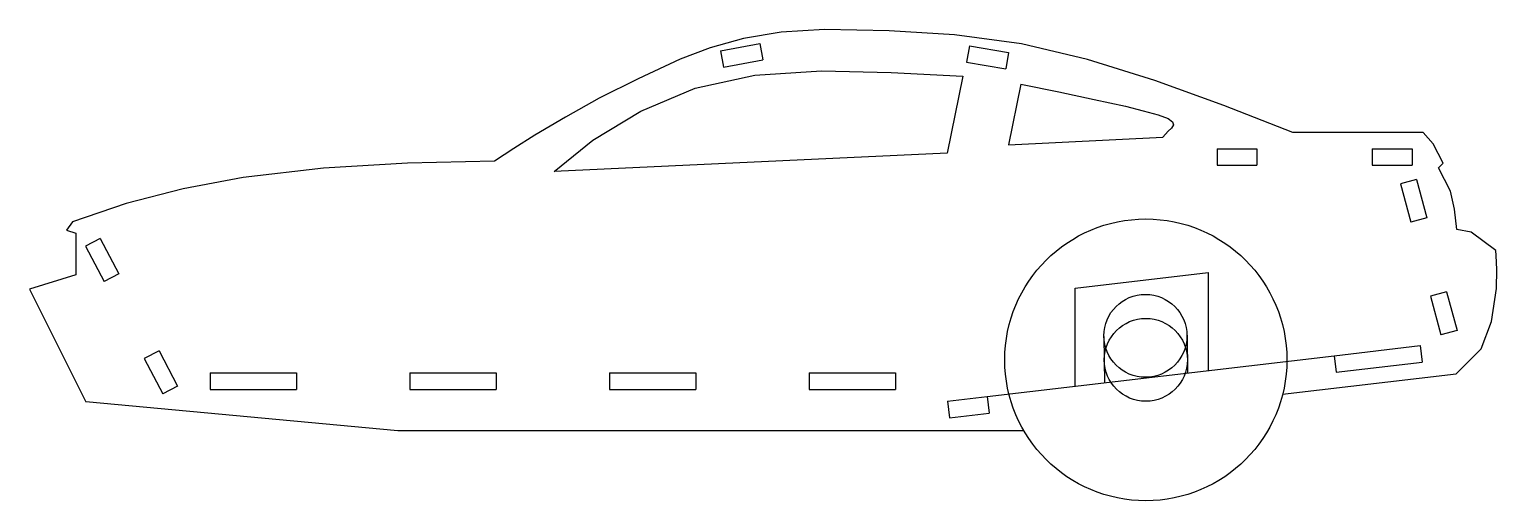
# Model space of a CAD drawing. Extents: x 0 to 11, y -0.2 to 3.3.
import ezdxf

# ---------------------------------------------------------------- set-up
doc = ezdxf.new("R2010")
doc.units = 0
doc.header["$MEASUREMENT"] = 0
doc.layers.add('VISIBLE', color=7, linetype='CONTINUOUS')

msp = doc.modelspace()

# ---------------------------------------------------------------- linework, layer by layer
at = {"layer": 'VISIBLE'}
for p, q in [((5.199, 3.146), (5.494, 3.201)), ((5.494, 3.201), (5.517, 3.078)), ((5.199, 3.146), (5.222, 3.023)), ((7.068, 3.184), (7.046, 3.061)), ((7.068, 3.184), (7.363, 3.133)), ((7.363, 3.133), (7.342, 3.01)), ((5.222, 3.023), (5.517, 3.078)), ((7.046, 3.061), (7.342, 3.01)), ((7.018, 2.956), (6.902, 2.377)), ((7.455, 2.895), (7.363, 2.44)), ((7.363, 2.44), (8.521, 2.497)), ((10.478, 2.533), (9.499, 2.533)), ((6.902, 2.377), (3.948, 2.238)), ((8.929, 2.41), (8.929, 2.285)), ((8.929, 2.41), (9.229, 2.41)), ((9.229, 2.41), (9.229, 2.285)), ((10.094, 2.41), (10.394, 2.41)), ((10.094, 2.41), (10.094, 2.285)), ((10.394, 2.41), (10.394, 2.285)), ((8.929, 2.285), (9.229, 2.285)), ((10.094, 2.285), (10.394, 2.285)), ((10.594, 2.265), (10.628, 2.302)), ((10.427, 2.179), (10.307, 2.146)), ((10.307, 2.146), (10.384, 1.857)), ((10.427, 2.179), (10.505, 1.889)), ((10.505, 1.889), (10.384, 1.857)), ((0.33, 1.859), (0.286, 1.798)), ((0.286, 1.798), (0.354, 1.775)), ((0.354, 1.775), (0.354, 1.46)), ((10.838, 1.781), (10.731, 1.803)), ((11.024, 1.643), (10.838, 1.781)), ((0.539, 1.734), (0.428, 1.676)), ((0.428, 1.676), (0.567, 1.41)), ((0.539, 1.734), (0.677, 1.468)), ((0.354, 1.46), (0.006, 1.354)), ((0.677, 1.468), (0.567, 1.41)), ((7.862, 1.36), (8.863, 1.478)), ((8.863, 1.478), (8.863, 0.741)), ((0.006, 1.354), (0.431, 0.506)), ((7.862, 0.623), (7.862, 1.36)), ((10.654, 1.332), (10.534, 1.3)), ((10.654, 1.332), (10.732, 1.042)), ((10.534, 1.3), (10.611, 1.01)), ((8.079, 0.998), (8.084, 0.649)), ((8.704, 1.007), (8.708, 0.722)), ((10.732, 1.042), (10.611, 1.01)), ((0.98, 0.888), (0.869, 0.831)), ((0.98, 0.888), (1.118, 0.622)), ((9.809, 0.852), (10.454, 0.928)), ((10.454, 0.928), (10.469, 0.804)), ((10.725, 0.715), (10.914, 0.904)), ((0.869, 0.831), (1.008, 0.565)), ((7.203, 0.545), (9.809, 0.852)), ((9.809, 0.852), (9.823, 0.728)), ((9.823, 0.728), (10.469, 0.804)), ((1.364, 0.723), (2.014, 0.723)), ((1.364, 0.723), (1.364, 0.598)), ((2.014, 0.723), (2.014, 0.598)), ((2.864, 0.723), (2.864, 0.598)), ((2.864, 0.723), (3.514, 0.723)), ((3.514, 0.723), (3.514, 0.598)), ((4.364, 0.723), (4.364, 0.598)), ((4.364, 0.723), (5.014, 0.723)), ((5.014, 0.723), (5.014, 0.598)), ((5.864, 0.723), (5.864, 0.598)), ((5.864, 0.723), (6.514, 0.723)), ((6.514, 0.723), (6.514, 0.598)), ((9.422, 0.562), (10.725, 0.715)), ((1.118, 0.622), (1.008, 0.565)), ((1.364, 0.598), (2.014, 0.598)), ((2.864, 0.598), (3.514, 0.598)), ((4.364, 0.598), (5.014, 0.598)), ((5.864, 0.598), (6.514, 0.598)), ((2.773, 0.286), (0.431, 0.506)), ((6.905, 0.51), (7.203, 0.545)), ((6.905, 0.51), (6.92, 0.386)), ((7.203, 0.545), (7.218, 0.421)), ((6.92, 0.386), (7.218, 0.421)), ((7.479, 0.286), (2.773, 0.286))]:
    msp.add_line(p, q, dxfattribs=at)
for points in [[(5.979, 3.308, 0), (5.654, 3.287, 0), (5.37, 3.238, 0), (5.12, 3.169, 0), (4.896, 3.084, 0), (4.581, 2.936, 0), (4.286, 2.79, 0)], [(9.499, 2.533, 0), (8.979, 2.735, 0), (8.462, 2.923, 0), (7.955, 3.082, 0), (7.46, 3.198, 0), (6.957, 3.266, 0), (6.465, 3.297, 0), (5.979, 3.308, 0)], [(3.948, 2.238, 0), (4.24, 2.474, 0), (4.599, 2.693, 0), (5.008, 2.866, 0), (5.457, 2.964, 0), (5.957, 2.996, 0), (6.481, 2.983, 0), (7.018, 2.956, 0)], [(7.455, 2.895, 0), (7.74, 2.837, 0), (8.006, 2.781, 0), (8.242, 2.729, 0), (8.375, 2.696, 0), (8.487, 2.664, 0), (8.561, 2.636, 0), (8.595, 2.613, 0), (8.602, 2.589, 0), (8.586, 2.564, 0), (8.563, 2.542, 0), (8.521, 2.497, 0)], [(4.286, 2.79, 0), (4.034, 2.647, 0), (3.803, 2.512, 0), (3.646, 2.412, 0), (3.501, 2.316, 0)], [(10.628, 2.302, 0), (10.554, 2.447, 0), (10.478, 2.533, 0)], [(3.501, 2.316, 0), (2.846, 2.302, 0), (2.216, 2.264, 0), (1.612, 2.193, 0), (1.161, 2.109, 0), (0.732, 1.998, 0), (0.33, 1.859, 0)], [(10.731, 1.803, 0), (10.714, 1.954, 0), (10.682, 2.091, 0), (10.594, 2.265, 0)], [(10.914, 0.904, 0), (10.99, 1.109, 0), (11.029, 1.359, 0), (11.03, 1.5, 0), (11.025, 1.606, 0), (11.024, 1.643, 0)]]:
    msp.add_polyline3d(points, dxfattribs=at)
for centre, radius in [((8.394, 0.821), 1.06), ((8.391, 1.002), 0.312), ((8.394, 0.821), 0.312)]:
    msp.add_circle(centre, radius, dxfattribs=at)

doc.saveas('drawing.dxf')
